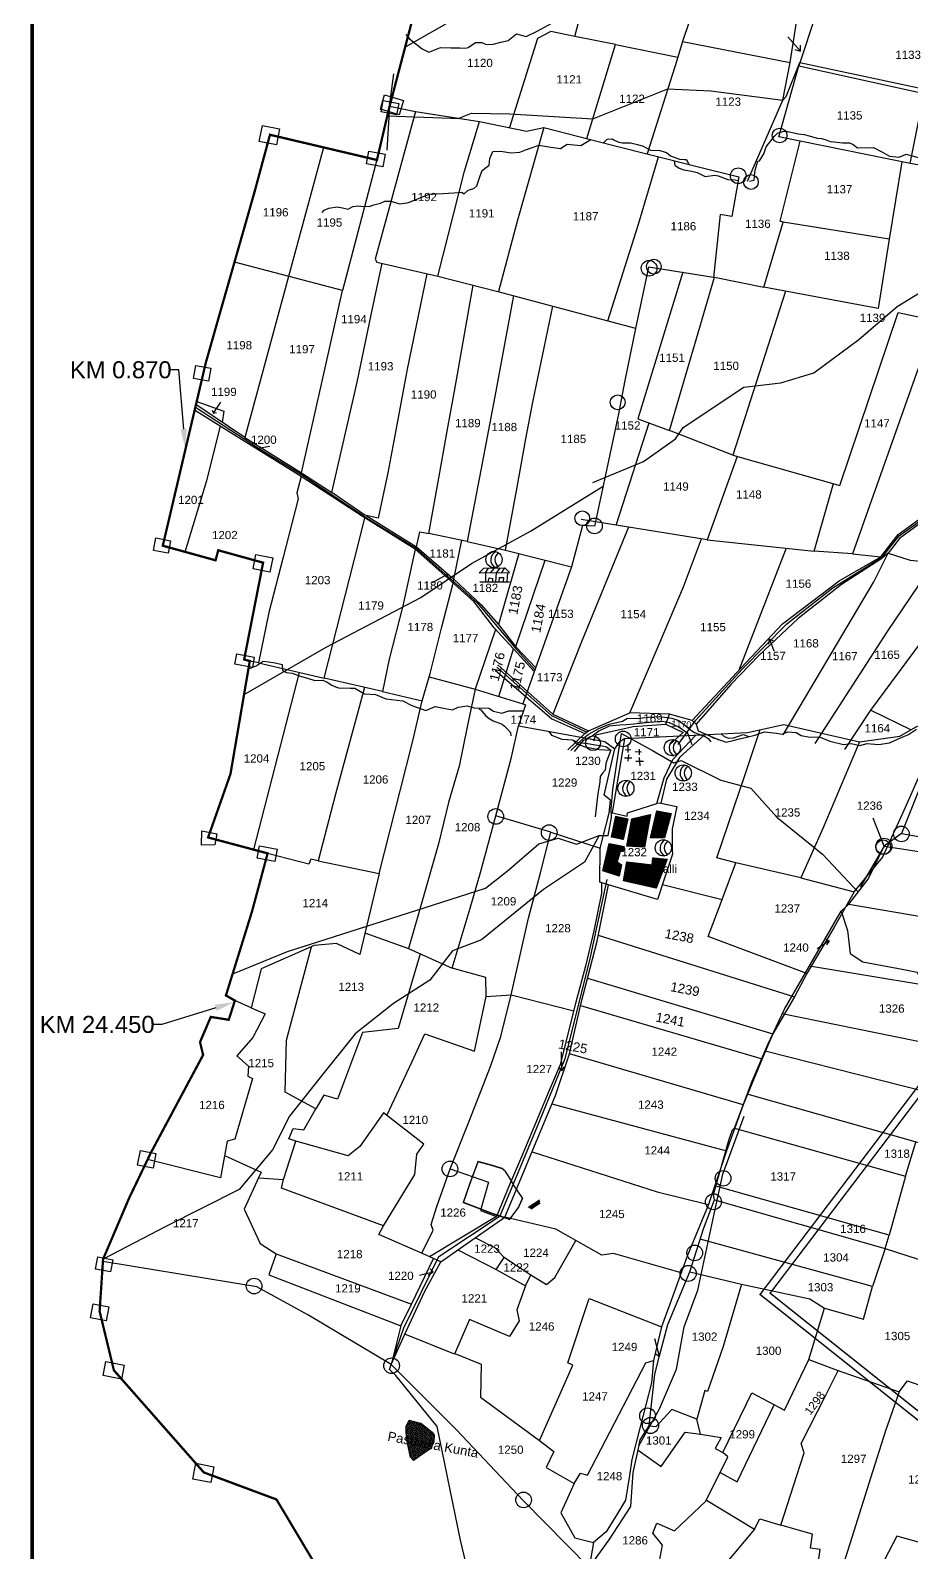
# Model space of a CAD drawing. Header units: millimetres. Extents: x 194974 to 225661, y 1604136 to 1614862.
# Drawn here: x 194974 to 196789, y 1605770 to 1608904 of the extents above; entities that cross this region are included whole.
import ezdxf
from ezdxf import colors
from ezdxf.entities.mleader import LeaderData, LeaderLine
from ezdxf.math import Vec2, Vec3

# ---------------------------------------------------------------- set-up
doc = ezdxf.new("R2010")
doc.units = ezdxf.units.MM
doc.header["$LTSCALE"] = 15
for name, color, linetype in [('BOUNDRY STONES', 240, 'Continuous'), ('PLOTS', 7, 'Continuous'), ('PLOTS NO', 7, 'Continuous'), ('ROADS', 1, 'Continuous'), ('STREAMS', 4, 'Continuous'), ('VILLAGE', 7, 'Continuous'), ('VILLAGE BOUNDRY', 5, 'Continuous'), ('VILLAGE STONES', 240, 'Continuous'), ('wells', 7, 'Continuous')]:
    doc.layers.add(name, color=color, linetype=linetype)
doc.styles.get("Standard").update_dxf_attribs({"font": 'arial.ttf'})

# ---------------------------------------------------------------- blocks, each defined once
blk = doc.blocks.new('DROP')
h = blk.add_hatch()
h.set_pattern_fill('ANSI31', color=1, scale=10, angle=45)
h.set_pattern_definition([(90, (-324.4107, -25.7687), (-1.25, 0), [])])
h.paths.add_polyline_path([(-9.9, -4.3), (-13.8, 4.1), (13.8, 4.1), (10.2, -4.3)])

msp = doc.modelspace()

# ---------------------------------------------------------------- hatches: boundary and pattern name
at = {"layer": 'VILLAGE'}
h = msp.add_hatch(dxfattribs=at)
h.set_pattern_fill('ANSI31', color=30, scale=11.805297, angle=2.6274)
h.set_pattern_definition([(47.627391, (153890.0272, 1592848.3399), (-1.09018614, 0.99452142), [])])
h.paths.add_polyline_path([(196202.6, 1607191.9), (196254.4, 1607186), (196256, 1607200.6), (196285, 1607197.3), (196262.6, 1607137.5), (196195.6, 1607152.7)])
h.paths.add_polyline_path([(196165.7, 1607229.8), (196196.6, 1607223.9), (196194.5, 1607213), (196188.6, 1607213.1), (196182.7, 1607191.9), (196191, 1607186.1), (196186.5, 1607162.5), (196152.8, 1607173.2)])
h.paths.add_polyline_path([(196263.8, 1607297.2), (196293.4, 1607291.3), (196279.9, 1607241.7), (196250.7, 1607241.4)])
h.paths.add_polyline_path([(196212.5, 1607280.5), (196251.2, 1607289.8), (196238.5, 1607222), (196202.6, 1607224.4)])
h.paths.add_polyline_path([(196179.8, 1607285.9), (196204.1, 1607280.8), (196194.9, 1607237.7), (196170.9, 1607242.9)])
at = {"layer": 'wells'}
h = msp.add_hatch(dxfattribs=at)
h.set_pattern_fill('DASH', color=4, scale=13.066073, angle=-10.8147)
h.set_pattern_definition([(349.185305, (151610.6746, 1611786.0995), (1.910704724, 1.297797334), [1.63325908, -1.63325908])])
h.paths.add_polyline_path([(195754.1, 1606042.7), (195778.2, 1606036.2), (195801.2, 1606017.8), (195805.3, 1606011.7), (195804.6, 1605998.3), (195798.1, 1605983.7), (195781.6, 1605972.5), (195762.8, 1605959.7), (195756.9, 1605966.5), (195750.7, 1605995.2), (195748, 1606016.5), (195748.2, 1606029.7)])

# ---------------------------------------------------------------- linework, layer by layer
at = {"color": 5, "const_width": 7}
msp.add_lwpolyline([(194977.8, 1613773.1), (202214.5, 1613773.1), (202214.5, 1604139.6), (194977.8, 1604139.6)], close=True, dxfattribs=at)
at = {"color": 5, "const_width": 3}
for points, elevation in [([(196914.2, 1606877.7), (197448.5, 1606452), (196998.1, 1605886.3), (196476.6, 1606301.5), (196914.2, 1606877.7)], 240.9), ([(195896, 1606575), (195922.9, 1606567.7), (195945.8, 1606560.7), (195951.4, 1606555.8), (195961.3, 1606540.5), (195970.1, 1606524.9), (195987.5, 1606499.5), (195979.1, 1606480.6), (195960.9, 1606456.1), (195922.7, 1606469.1), (195865.7, 1606490.9), (195879.3, 1606530.2), (195896, 1606575)], 244.3)]:
    msp.add_lwpolyline(points, dxfattribs=dict(at, elevation=elevation))
at = {"color": 5, "const_width": 3, "elevation": 240.9}
msp.add_lwpolyline([(196916.8, 1606856.4), (197427.5, 1606449.6), (196995.7, 1605907.4), (196497.4, 1606304.1)], close=True, dxfattribs=at)
at = {"layer": 'BOUNDRY STONES', "color": 1}
for points in [[(195713.8, 1608747.6), (195722.6, 1608814.4)], [(195713.8, 1608747.6), (195708.4, 1608657.4)], [(196732.1, 1607224), (196709.2, 1607282.1)], [(196768, 1607250.6), (196845.7, 1607236.7)], [(196732.1, 1607224), (196682.6, 1607140)]]:
    msp.add_lwpolyline(points, dxfattribs=at)
for points in [[(195703.6, 1608770.8), (195742.1, 1608759.3), (195733.4, 1608730.1), (195694.9, 1608741.7)], [(195700.8, 1608759.5), (195732.7, 1608753.4), (195728.2, 1608730.1), (195696.4, 1608736.1)], [(195451.9, 1608707.8), (195487, 1608701.1), (195480.6, 1608668), (195445.5, 1608674.7)], [(195671.3, 1608655.2), (195705, 1608648.7), (195700.1, 1608622.7), (195666.3, 1608629.2)], [(195314.9, 1608214), (195345.9, 1608208.1), (195340.8, 1608181.4), (195309.8, 1608187.3)], [(195232.7, 1607859), (195262.9, 1607853.2), (195258, 1607827.4), (195227.8, 1607833.2)], [(195438.7, 1607824.6), (195473.2, 1607818.1), (195467.5, 1607788.6), (195433.1, 1607795.2)], [(195399.1, 1607620.4), (195435.2, 1607613.5), (195431.2, 1607592.3), (195395, 1607599.2)], [(195327.1, 1607255.6), (195358.1, 1607249.7), (195353.8, 1607227.1), (195326.7, 1607226.6)], [(195446.1, 1607224.8), (195482.3, 1607217.9), (195477.6, 1607192.7), (195441.3, 1607199.7)], [(195200.7, 1606597.6), (195232.8, 1606591.5), (195227, 1606561.2), (195194.9, 1606567.3)], [(195112.9, 1606378.6), (195144.1, 1606372.6), (195139.4, 1606347.9), (195108.1, 1606353.8)], [(195103.3, 1606282.4), (195135.8, 1606276.1), (195130.2, 1606246.9), (195097.7, 1606253.1)], [(195129.2, 1606163.2), (195167.3, 1606155.9), (195161.8, 1606127.4), (195123.7, 1606134.7)], [(195314.7, 1605953.8), (195351.9, 1605946.7), (195345.6, 1605914.1), (195308.5, 1605921.2)]]:
    msp.add_lwpolyline(points, close=True, dxfattribs=at)
at = {"layer": 'BOUNDRY STONES', "color": 5}
for points in [[(196199, 1607422.5), (196210.6, 1607423.3)], [(196205.1, 1607416.8), (196204.7, 1607432)], [(196227.7, 1607424), (196227.4, 1607412.2)], [(196197.2, 1607405.9), (196212.4, 1607406)], [(196204.9, 1607399.2), (196206.2, 1607413.3)], [(196219.5, 1607419.3), (196232.4, 1607418.8)], [(196220.9, 1607399.1), (196236.9, 1607399.2)], [(196229.5, 1607389.8), (196228.1, 1607406.5)]]:
    msp.add_lwpolyline(points, dxfattribs=at)
at = {"layer": 'BOUNDRY STONES', "color": 1}
for centre, radius in [((196516.8, 1608687.3), 15.2), ((196431.7, 1608604.3), 16.1), ((196457.8, 1608591.6), 15.2), ((196248.2, 1608414.1), 16.1), ((196257.9, 1608417.3), 15.2), ((196183.5, 1608138), 15.2), ((196110.5, 1607899.4), 15.2), ((196135.7, 1607883.7), 16.1), ((196132.6, 1607436.2), 15.2), ((196194.8, 1607445), 16.1), ((195932.3, 1607285.4), 16.1), ((196042.4, 1607252.2), 16.1), ((196767.6, 1607249.6), 16.1), ((196731.6, 1607224.1), 16.5), ((196730.2, 1607222.1), 15.2), ((195838.1, 1606559.8), 16.1), ((196400.4, 1606540.5), 16.1), ((196380.7, 1606492.2), 16.5), ((196342, 1606387), 16.1), ((196328.6, 1606344.7), 16.5), ((195434.7, 1606318.7), 16.1), ((195717.9, 1606154.8), 16.1), ((196244.9, 1606051.7), 16.1), ((196251, 1606031.7), 16.5), ((195989.6, 1605878.5), 16.1)]:
    msp.add_circle(centre, radius, dxfattribs=at)
at = {"layer": 'PLOTS'}
for points in [[(196597.4, 1609227.6), (196570.4, 1609139.8), (196528.5, 1609116.1), (196373.5, 1609047.2), (196188.3, 1608980.3), (196183.5, 1608970.5), (196103.2, 1608922.6), (195894.2, 1608953.7), (195745.9, 1608869.4)], [(196451, 1608593.2), (196500.1, 1608706.8), (196523.2, 1608760.3), (196538.4, 1608837.3), (196560.8, 1608978.5), (196566.7, 1609056.2), (196557.5, 1609094.5), (196528.5, 1609116.1)], [(196373.5, 1609047.2), (196316.8, 1608881.1), (196538.4, 1608837.3)], [(196592.4, 1608938.1), (196556.5, 1608830.8), (196814.4, 1608773.8), (196986.9, 1608733.5), (196988, 1608768.4)], [(196095.2, 1608891.4), (196045.8, 1608901.7), (196018.5, 1608887.3), (195960.5, 1608703.5)], [(196179.2, 1608874.5), (196095.2, 1608891.4), (196103.2, 1608922.6)], [(196119.9, 1608680.8), (196179.2, 1608874.5), (196307.4, 1608848.8)], [(196316.8, 1608881.1), (196305.4, 1608841.8), (196244.3, 1608649.8)], [(196785.5, 1608629.4), (196559.4, 1608675.4), (196515.4, 1608684.3), (196556.5, 1608830.8)], [(196986.9, 1608733.5), (196986.1, 1608710.9), (196958.1, 1608599.6), (196785.5, 1608629.4), (196814.4, 1608773.8)], [(195767.2, 1608736.8), (195684.4, 1608432.8), (195687.5, 1608426.7), (195813, 1608397.4), (195937, 1608366.2), (196163, 1608305.8), (196220.4, 1608290.4)], [(195713.8, 1608747.6), (195767.2, 1608736.8), (195899.2, 1608716.3), (195995.9, 1608696), (196031.4, 1608704), (196172.7, 1608667.2), (196341.3, 1608624.9), (196432.7, 1608602), (196418.4, 1608520.5), (196394.4, 1608524.7), (196381, 1608395.2), (196246.8, 1608416.2), (196220.3, 1608289.8), (196197.9, 1608183.1), (196185.2, 1608114), (196158.3, 1607988.6), (196135.6, 1607882.8), (196111.2, 1607884.2), (196088.2, 1607799.4), (195987.8, 1607517.2), (195993.4, 1607515.2), (195978.9, 1607472.1), (196157, 1607439.5), (196177.6, 1607424.9), (196188.8, 1607440.7), (196197.4, 1607446), (196369.2, 1607453.9), (196450.7, 1607458.5), (196525.3, 1607475), (196681.4, 1607439.1), (196764.2, 1607450.7), (196801.3, 1607471.8)], [(195813, 1608397.4), (195867.7, 1608613.8), (195899.2, 1608716.3)], [(196031.4, 1608704), (195977.4, 1608513.1), (195938, 1608365.9)], [(196382.5, 1608395.6), (196484.2, 1608375.3), (196524.5, 1608509.1), (196518.1, 1608511), (196559.4, 1608675.4)], [(195577.6, 1608662.8), (195505.6, 1608397.3), (195415.7, 1608065.6), (195315.1, 1608133.4)], [(196163, 1608305.8), (196226, 1608505), (196267.6, 1608643.4)], [(195687.7, 1608636.9), (195616.8, 1608367.9), (195394.4, 1608426.6)], [(196768.5, 1608632.9), (196742.3, 1608474), (196524.5, 1608509.1)], [(196420.7, 1608029.2), (196640.7, 1607967.1), (196761, 1608322.7), (196834.5, 1608307.2), (196899.8, 1608609.7)], [(196742.3, 1608474), (196720, 1608330.9), (196484.2, 1608375.3)], [(195532.3, 1607992.6), (195594.8, 1607952.3), (195647.1, 1608179.5), (195676.1, 1608318), (195698.3, 1608424.2)], [(195790.7, 1608402.6), (195749.7, 1608206.2), (195726.4, 1608080.4), (195710.3, 1607993), (195690.1, 1607899.6), (195662.5, 1607905.6), (195594.8, 1607952.3)], [(196317.9, 1608406), (196224.7, 1608104.2), (196290.3, 1608079.9), (196382.5, 1608395.6)], [(195415.7, 1608065.6), (195532.3, 1607992.6), (195573.8, 1608175.5), (195616.8, 1608367.9)], [(195665.3, 1607905), (195769.4, 1607840.5), (195775.9, 1607871.6), (195794.4, 1607867.7), (195813.7, 1607974.2), (195832.6, 1608078.9), (195847.5, 1608161.2), (195886.1, 1608379)], [(196529.1, 1608366.8), (196420.7, 1608029.2), (196290.3, 1608079.9)], [(195969, 1608357.6), (195930.2, 1608149.7), (195902, 1607998.3), (195873.4, 1607851.7), (195794.4, 1607867.7)], [(195873.4, 1607851.7), (195952.7, 1607833.5), (195976.5, 1607963.2), (195994.6, 1608062.5), (196008.6, 1608138.6), (196050, 1608336)], [(196837.4, 1608306.4), (196667, 1607826.4), (196588.3, 1607831.7), (196627.5, 1607970.8)], [(196011.4, 1607583.6), (195968.6, 1607630.6), (195929.4, 1607673.6), (195888.2, 1607727.4), (195827.2, 1607781.5), (195766.4, 1607835.5), (195659.5, 1607902), (195531.6, 1607985.5), (195394.5, 1608070.7), (195312.4, 1608121.8)], [(195316.6, 1608139.9), (195372.7, 1608120.1), (195369.3, 1608096.8)], [(197274.7, 1608114.5), (197084.9, 1608030.8), (196983.4, 1607986), (196825.4, 1607902.9), (196763.8, 1607857.4), (196740.6, 1607827.6), (196725.4, 1607814.9), (196644.2, 1607762.7), (196555.2, 1607692.9), (196474.1, 1607616.8), (196416.5, 1607557.2), (196345.1, 1607475.6), (196349.2, 1607462), (196391.4, 1607443)], [(196667, 1607826.4), (196725.5, 1607820), (196760.7, 1607866.2), (196818.8, 1607907.8), (196887.1, 1607945), (196988.3, 1607996.7), (197116.8, 1608053.6), (197223.2, 1608100.8), (197280.2, 1608125.5)], [(195293, 1607830), (195337.3, 1607977), (195365.7, 1608088.6)], [(196180.4, 1607885.4), (196248.2, 1608095.5)], [(196429.4, 1608026.7), (196367.4, 1607855), (196588.3, 1607831.7)], [(195531.6, 1607985.5), (195522.6, 1607951.5), (195525.8, 1607939.6), (195494.7, 1607819.5), (195465.1, 1607705), (195443.7, 1607602), (195425.8, 1607605.1)], [(195443.6, 1607601.4), (195578.9, 1607570.3), (195640, 1607809.6), (195663, 1607899.8)], [(196367.4, 1607855), (196180.4, 1607885.4), (196108.2, 1607897.1)], [(196205.8, 1607881.2), (196108.8, 1607645.2), (196050.1, 1607495.8), (196123.6, 1607461.5), (196208.4, 1607498.6)], [(195766.4, 1607835.5), (195741.2, 1607719.2), (195713, 1607609.4), (195698.9, 1607542.6), (195578.9, 1607570.3)], [(195698.9, 1607542.6), (195780.8, 1607523.3), (195797.6, 1607580), (195821.5, 1607675.5), (195844.9, 1607765.9), (195846.3, 1607773.8), (195862.5, 1607853.9)], [(195769.4, 1607840.5), (195846.3, 1607773.8), (195902.5, 1607721.1), (195938, 1607680.8), (195973.9, 1607634.8), (196014.4, 1607591.8)], [(195952.7, 1607833.5), (196088.2, 1607799.4)], [(196336.7, 1607483), (196289.8, 1607496.1), (196208.4, 1607498.6), (196270.9, 1607645.2), (196319, 1607758.1), (196356, 1607856.9)], [(196530.2, 1607837.8), (196431.9, 1607584.8)], [(196524.5, 1607453.5), (196623.2, 1607620.4), (196710.6, 1607768.3), (196740.6, 1607827.6), (196785.7, 1607812.8), (196834.4, 1607808.6), (196738.5, 1607665.9), (196589.3, 1607435.9)], [(195980.2, 1607826.6), (195938, 1607680.8)], [(195973.6, 1607635.2), (196033.8, 1607813.1)], [(196345.1, 1607475.6), (196336.7, 1607483), (196437.9, 1607591.2), (196522.5, 1607681.7), (196639.4, 1607770.5), (196725.5, 1607820)], [(196704.5, 1607504.1), (196806.9, 1607641.9), (196893.8, 1607758.9), (196923.8, 1607799.2), (196910.5, 1607803.5), (196836.3, 1607814.7), (196834.4, 1607808.6)], [(195932.2, 1607670.6), (195890, 1607547.4), (195873.8, 1607470.2), (195856.8, 1607389.3), (195835.3, 1607314.3), (195814.4, 1607229.3), (195773.2, 1607085), (195752.8, 1607013.5), (195842.6, 1606972.9), (195879.6, 1607097), (195901.3, 1607169.8), (195932.7, 1607286.7), (195965, 1607407.3), (195978.9, 1607472.1)], [(195938.9, 1607532.3), (195968.6, 1607630.6)], [(195434.1, 1607217.1), (195528.5, 1607581.9)], [(195931.3, 1607586.3), (196048, 1607486.6), (196115.8, 1607456.1), (196123.6, 1607461.5)], [(196050.1, 1607495.8), (195998.6, 1607541.9), (195936.6, 1607597.6)], [(195661.8, 1607551.2), (195602.6, 1607331.6), (195566.6, 1607194.3), (195551.5, 1607197.5), (195547.8, 1607187.4), (195462.6, 1607209.5)], [(195795.6, 1607573.2), (195890, 1607547.4), (195987.8, 1607517.2)], [(195566.6, 1607194.3), (195692.2, 1607167.9), (195735.6, 1607338.3), (195761.1, 1607438.3), (195780.8, 1607523.3)], [(196282.4, 1607475.2), (196289.8, 1607496.1)], [(196560.6, 1607159.3), (196670.7, 1607130), (196728.8, 1607200.7), (196770.7, 1607292.1), (196813.8, 1607390), (196854.8, 1607502.3)], [(196651, 1607423.6), (196704.5, 1607504.1), (196786.2, 1607464.3)], [(196115.8, 1607456.1), (196081, 1607422.6)], [(196134.2, 1607440.8), (196138.6, 1607453.7), (196215.3, 1607470.9), (196282.4, 1607475.2), (196318.1, 1607458.1), (196290.3, 1607433.2)], [(196197.4, 1607446), (196172.2, 1607293.2), (196202.9, 1607285.9), (196203.5, 1607292.8), (196264.2, 1607312.1), (196278.9, 1607364.7), (196297.3, 1607402.7), (196344.5, 1607452.7)], [(196362.5, 1607453.6), (196310.4, 1607406.6), (196300, 1607388.6), (196283.9, 1607361.9), (196272.5, 1607312.5), (196264.2, 1607312.1)], [(196275.5, 1607145.4), (196398.8, 1607114.4), (196427, 1607190.1), (196387.7, 1607200.2), (196446.3, 1607373.8), (196476.9, 1607464.3)], [(196046.1, 1607252.9), (196147.5, 1607220.1), (196166.1, 1607292.3), (196168.9, 1607318.7), (196155.7, 1607329.1), (196177.6, 1607424.9)], [(196681.4, 1607439.1), (196605.6, 1607260.5), (196560.6, 1607159.3), (196427, 1607190.1)], [(196814.8, 1607366.9), (196768, 1607250.6), (196732.1, 1607224)], [(196272.5, 1607312.5), (196305.2, 1607306.2), (196295.8, 1607260.3), (196295.8, 1607216.5), (196296.4, 1607208), (196279.1, 1607156.5), (196265.3, 1607114.4), (196164.7, 1607144.6), (196146.9, 1607150), (196147.5, 1607220.1)], [(195912.5, 1606915), (195964.4, 1606918), (195999.7, 1607075.9), (196024.2, 1607169.4), (196046.1, 1607252.9), (195932.7, 1607286.7)], [(196124.6, 1605739.2), (196165.8, 1605796.4), (196210.8, 1605865), (196215.4, 1605934.7), (196224.6, 1605977.9), (196229.7, 1606002.2), (196248.3, 1606031), (196259.8, 1606137.6), (196269.7, 1606175.2), (196286.6, 1606239.9), (196331.7, 1606348.2), (196359.9, 1606436.2), (196382.5, 1606496.2), (196380.5, 1606507.5), (196412.7, 1606621.3), (196419.9, 1606640.3), (196424.3, 1606643.9), (196460.2, 1606740.3), (196492.6, 1606816.3), (196526.9, 1606888.5), (196588.2, 1606994.5), (196643.8, 1607090.3), (196659.5, 1607105.2), (196699.5, 1607156.1), (196732.1, 1607224)], [(196732.1, 1607224), (197074.8, 1607172.3), (197017, 1607059.9), (197369.3, 1606989.3), (197626.5, 1606880.8), (197730.8, 1606836), (197816.6, 1606807.8), (197870.8, 1606793.5), (198015.5, 1606765.3), (198020.4, 1606796.4), (198096.8, 1606795.7), (198107.8, 1606845.5), (198356, 1606824.9), (198713.3, 1606797.5), (198722.2, 1606696.5), (198740.3, 1606633.3), (198805.6, 1606543.4), (198865.2, 1606472.6), (198907.7, 1606329.3), (199143.8, 1606289.3), (199220.6, 1606276.3), (199217.6, 1606258.4), (199614.6, 1606162.2)], [(195692.2, 1607167.9), (195652.4, 1607001), (195604.3, 1607023.6), (195558.3, 1607019.5), (195449.1, 1606971.9), (195428.5, 1606891.8), (195395.2, 1606906.4)], [(196150.2, 1607149), (196150.3, 1607127.7), (196134.1, 1607049.8), (196117.5, 1606977.6), (196097.4, 1606903.2), (196079.4, 1606832.2), (196064.8, 1606774.3), (196040.5, 1606716.5), (196016.2, 1606658.6), (195987.3, 1606589.9), (195960.6, 1606527.3), (195933.7, 1606461.9), (195795.8, 1606379.2)], [(195819, 1606368.8), (195858.4, 1606395.9), (195951.3, 1606460.4), (195987.5, 1606547.5), (196012.4, 1606607.7), (196055.2, 1606710.8), (196084.4, 1606797.1), (196108.1, 1606901.6), (196141.1, 1607029), (196164.7, 1607144.6)], [(196670.7, 1607130), (196628.7, 1607056.3), (196572.9, 1606961.9), (196370.1, 1607038.3), (196398.8, 1607114.4)], [(196659.5, 1607105.2), (197002.2, 1607046.7), (197008.3, 1607060.4), (197017, 1607059.9)], [(195663.1, 1607045.6), (195752.8, 1607013.5)], [(197002.2, 1607046.7), (196971.7, 1606992.2), (196930.7, 1606918.6), (196578.2, 1606977.2)], [(195374.1, 1606587.6), (195449.5, 1606553.5), (195444.1, 1606541.6), (195495.6, 1606538), (195520.4, 1606617.1), (195506, 1606621.7), (195515.3, 1606643.1), (195536.9, 1606640.4), (195562, 1606683.6), (195498.7, 1606717.6), (195501.4, 1606824.7), (195553, 1607017.2)], [(196143.5, 1607040.8), (196547.5, 1606914)], [(195776.6, 1607002.7), (195731.7, 1606848.8), (195658, 1606840.5), (195606.5, 1606703.6), (195578.3, 1606711.9), (195562, 1606683.6)], [(196572.9, 1606961.9), (196547.5, 1606914), (196502.7, 1606837.9), (196480.8, 1606786.7), (196441.9, 1606691.6), (196407.4, 1606597.2), (196370.6, 1606486.9), (196326.8, 1606380.6), (196291.1, 1606281.8), (196273.8, 1606234.9), (196257.5, 1606165.3), (196252.8, 1606119.6), (196229.8, 1606029.1), (196212.7, 1605961.7), (196207.6, 1605928.7), (196199.8, 1605878), (196182.9, 1605850.5), (196160, 1605813.1), (196133.7, 1605791.1), (196124.6, 1605739.2), (195988.5, 1605877.2), (195851.7, 1606023), (195716.8, 1606157.4), (195545.1, 1606259.7), (195440.6, 1606317.3), (195123.5, 1606369.4)], [(195707.8, 1606670.1), (195759.3, 1606779.7), (195786.6, 1606837.8), (195888.3, 1606802.1), (195912.5, 1606915), (195912.2, 1606953.6), (195842.6, 1606972.9)], [(196121.3, 1606952.5), (196502.7, 1606837.9)], [(195428.5, 1606891.8), (195457.5, 1606879), (195432.1, 1606830.3), (195399, 1606792.9), (195423.1, 1606771.6), (195421.7, 1606750.6), (195431.8, 1606745.8), (195395, 1606620.9), (195379.4, 1606617.2), (195365.9, 1606541.6), (195215.5, 1606579.2)], [(195780.2, 1606386.5), (195803.4, 1606433.6), (195799.7, 1606445.7), (195811, 1606482.7), (195838.4, 1606560.4), (195876.3, 1606654.9), (195901.2, 1606718.1), (195921.9, 1606770.6), (195943, 1606832.7), (195964.4, 1606918), (196092.9, 1606885.5)], [(196106.9, 1606896.3), (196480.8, 1606786.7)], [(197006.4, 1606825.5), (196994.4, 1606782.9), (196636.7, 1606855.6), (196522.3, 1606878.9)], [(196441.9, 1606691.6), (196084.4, 1606797.1)], [(196487, 1606803.1), (196963.2, 1606682.3), (196994.4, 1606782.9)], [(196963.2, 1606682.3), (196942.6, 1606615.7), (196924.1, 1606576.7), (196796.1, 1606615.4), (196450.4, 1606714.1)], [(195701.3, 1606442.7), (195766.1, 1606548.1), (195769.7, 1606590.1), (195784.4, 1606610.6), (195701.4, 1606675.1), (195673.7, 1606636.1), (195652.4, 1606606.1), (195628.7, 1606586.8), (195520.4, 1606617.1)], [(196048.1, 1606693.6), (196407.4, 1606597.2)], [(196424.3, 1606643.9), (196775.8, 1606544.7), (196797.1, 1606615.1)], [(196007.3, 1606595.3), (196264.5, 1606512.6), (196370.6, 1606486.9)], [(196576.8, 1606167.7), (196633.2, 1606146.3), (196762.8, 1606100.8), (196780.2, 1606123.3), (196826.6, 1606107.4), (196869.2, 1606260), (196892.3, 1606341.1), (196929.7, 1606497.2), (196898.1, 1606504.7), (196924.1, 1606576.7)], [(195838.4, 1606560.4), (195917.2, 1606532.3), (195900.8, 1606474.4), (195933.7, 1606461.9)], [(196775.8, 1606544.7), (196742.6, 1606423.6), (196385.3, 1606524.5)], [(195444.1, 1606541.6), (195414.5, 1606476.7), (195447.3, 1606406.4), (195480.4, 1606385.3), (195758.8, 1606281.2), (195804, 1606375.2), (195783.2, 1606385.2), (195691.9, 1606425.2), (195701.3, 1606442.7), (195491, 1606520.5), (195495.6, 1606538)], [(196382.5, 1606496.2), (196733.9, 1606396.3), (196742.6, 1606423.6)], [(196733.9, 1606396.3), (196893.3, 1606344.3), (197112.9, 1606275.7), (197153.9, 1606441.3), (196929.3, 1606495.1)], [(196314.3, 1606345.9), (196175.1, 1606386.1), (196150.6, 1606382.5), (196097.2, 1606412.8), (196056.1, 1606436.1), (195951.3, 1606460.4)], [(195890.6, 1606418.2), (195931.2, 1606397.2), (195948, 1606378.9), (196004.6, 1606341.9), (196037, 1606322.2), (196054.1, 1606336.4), (196097.4, 1606412.7)], [(195854.2, 1606393.1), (195933.5, 1606352.7), (195949.9, 1606377.7)], [(196733.9, 1606396.3), (196708.2, 1606317.5), (196353.1, 1606415)], [(195480.4, 1606385.3), (195464.8, 1606341.7), (195736.7, 1606236.9), (195758.8, 1606281.2)], [(195736.7, 1606236.9), (195716.8, 1606157.4), (195745.4, 1606219.4), (195786.3, 1606308.2), (195819, 1606368.8), (195804, 1606375.2)], [(195933.5, 1606352.7), (195993.5, 1606319), (196004.6, 1606341.9)], [(196331.7, 1606348.2), (196438.4, 1606322.4), (196578.8, 1606292.6), (196609.4, 1606273), (196689.3, 1606250.4), (196707.8, 1606317.6)], [(195993.5, 1606319), (195975.7, 1606269.7), (195980.9, 1606246.9), (195960.8, 1606214.8), (195878.1, 1606250), (195847.5, 1606178.3), (195745.4, 1606219.4)], [(195848.2, 1606179.9), (195902.3, 1606157.9), (195900.9, 1606090.2), (196022.2, 1606000.5), (196091.4, 1606156.1), (196080.6, 1606160.8), (196124.7, 1606293), (196273.8, 1606234.9)], [(196438.4, 1606322.4), (196400.4, 1606194), (196368.6, 1606101.7), (196363.1, 1606103.6), (196346.5, 1606044.6), (196295, 1606064.6), (196261.8, 1606029.1), (196248.3, 1606030.6)], [(196353.7, 1606013.5), (196396.2, 1606006.9), (196384.4, 1605984.2), (196399.9, 1605976.2), (196459.4, 1606098.9), (196526.9, 1606063), (196576.8, 1606167.7), (196609.4, 1606273)], [(196093.5, 1605912.1), (196107.1, 1605933.4), (196121.5, 1605929.4), (196241.2, 1606160.9), (196257.5, 1606165.3)], [(196893.3, 1605866.9), (196867.1, 1605773.7), (196758.3, 1605804.2), (196699.5, 1605690.3), (196638.8, 1605706.7), (196592.1, 1605719.4), (196600.1, 1605776.4), (196580.5, 1605779.2), (196584.8, 1605807.8), (196519.5, 1605826.8), (196552.2, 1605928.7), (196567.1, 1605975.1), (196561.2, 1605994.8), (196611.8, 1606094.4), (196637.4, 1606144.8)], [(196762.8, 1606100.8), (196734.7, 1606020.6), (196704.1, 1605923.6), (196669.7, 1605814.4), (196636, 1605707.5), (196587.8, 1605610.7), (196458.7, 1605647.8), (196397.1, 1605552.1), (196364.9, 1605509)], [(196394.3, 1605935), (196429.5, 1605915.6), (196506, 1606074.1)], [(196225.3, 1605981.1), (196273, 1605947.5), (196322.7, 1606018.3), (196353.7, 1606013.5), (196346.5, 1606044.6)], [(196022.2, 1606000.5), (196052, 1605978.5), (196035.9, 1605945.5), (196093.5, 1605912.1), (196066.3, 1605852.2), (196095.1, 1605800.3), (196133.7, 1605791.1)], [(196445.2, 1605442.5), (196477.7, 1605500.1), (196392.7, 1605554.1), (196366.8, 1605578.7), (196394.1, 1605669.4), (196358.9, 1605691.4), (196267.7, 1605741.5), (196275.5, 1605785.6), (196255.8, 1605810), (196264.4, 1605830.8), (196300.7, 1605814.9), (196364.8, 1605875.8), (196410.3, 1605967), (196399.9, 1605976.2)], [(196366, 1605878.3), (196464.9, 1605818.6), (196475.9, 1605839.8), (196519.5, 1605826.8)], [(196464.9, 1605818.6), (196358.9, 1605691.4)]]:
    msp.add_lwpolyline(points, dxfattribs=at)
at = {"layer": 'PLOTS NO'}
for points in [[(196560.1, 1608861), (196534.1, 1608890.7)], [(196548.2, 1608864.6), (196560.1, 1608861), (196559.8, 1608873.1)], [(195348.3, 1608122.1), (195351.1, 1608115.4), (195357.5, 1608116.9)], [(195351.1, 1608115.4), (195366.5, 1608138.2)], [(195443.8, 1608043.6), (195466.2, 1608047.9)], [(195832.6, 1607783.3), (195801.5, 1607766.5)], [(195827.5, 1607783.1), (195832.6, 1607783.3), (195831.7, 1607778.9)], [(196494.5, 1607640), (196496.3, 1607650.1), (196503.4, 1607646.7)], [(196496.3, 1607650.1), (196505, 1607626.7)], [(196618.6, 1607029.3), (196593.9, 1607013.1)], [(196611.8, 1607032.6), (196618.6, 1607029.3), (196613.6, 1607021.4)], [(196068.2, 1606762), (196067.8, 1606800.7)], [(196072.6, 1606769.8), (196068.2, 1606762), (196061.4, 1606768.8)], [(195775.5, 1606341.3), (195803.8, 1606347.8)], [(195793.2, 1606341.1), (195803.8, 1606347.8), (195797.5, 1606353.9)], [(196269.3, 1606174), (196259.7, 1606209.9)], [(196262.3, 1606179.1), (196269.3, 1606174), (196271.4, 1606182.6)]]:
    msp.add_lwpolyline(points, dxfattribs=at)
at = {"layer": 'ROADS'}
for points in [[(195854.9, 1608722.4), (195882.2, 1608733.5), (195960.4, 1608731.8), (196132.4, 1608721.8), (196286.7, 1608783.2), (196375.4, 1608779.3), (196523.2, 1608760.3), (196530.5, 1608767.9), (196558.7, 1608837.4), (196809.5, 1608784.2), (196995.3, 1608742.3), (197057.1, 1608760.6), (197118.3, 1608749.1), (197131.6, 1608787.5), (197153.8, 1608792.8), (197271.1, 1608761.6), (197287.3, 1608806.4)], [(196308.2, 1607433.3), (196344.6, 1607483.5), (196440.1, 1607588.6), (196531.5, 1607682.1), (196626.2, 1607756.4), (196728.1, 1607819.4), (196763.2, 1607863.2), (196825.4, 1607907.9), (196897.8, 1607945.3), (196973.9, 1607985.1), (197028.9, 1608010.4), (197102.3, 1608044.1), (197187.1, 1608080.6), (197282.4, 1608121), (197318.8, 1608191.6), (197392.2, 1608271.8), (197477, 1608356.8), (197510.4, 1608383.8), (197569.2, 1608423.8), (197613, 1608491.5), (197635.7, 1608557.4), (197645.2, 1608671.7), (197649.5, 1608723.8), (197667.5, 1608767.7)], [(195709.2, 1608727.9), (195858.9, 1608722.5)], [(196132, 1607972.9), (196236.7, 1608016.1), (196302.5, 1608062.6), (196318.1, 1608086.5), (196443.4, 1608169.2), (196519.3, 1608177.9), (196587.3, 1608198.7), (196680.3, 1608267.4), (196758.9, 1608335.1), (196838.2, 1608383.7), (196960.7, 1608417.7), (197028.5, 1608451.6), (197151.7, 1608472.2), (197203, 1608480.7), (197264.7, 1608480.6), (197365.6, 1608455.6), (197413, 1608461.2), (197465.1, 1608430.5), (197501.1, 1608409.3), (197525.8, 1608394.3)], [(195313.8, 1608128.1), (195443.8, 1608043.6), (195535.5, 1607987.2), (195664, 1607901.9), (195768, 1607837.8), (195856.8, 1607758.9), (195894.9, 1607724.7), (195971.7, 1607633.1), (196012.7, 1607587.2)], [(195414.1, 1607536.4), (195583.2, 1607634), (195778, 1607736.5), (195882.3, 1607806.1), (196004.1, 1607872.9), (196153.3, 1607965.3)], [(195934.4, 1607592.9), (196047.2, 1607493.3), (196119.7, 1607458.8)], [(195390.7, 1606961.8), (195503.6, 1607007.2), (195615.7, 1607043.2), (195785.1, 1607097.6), (195911.2, 1607138), (195955.8, 1607172.6), (196020.9, 1607229.2), (196060.9, 1607240.6), (196098.4, 1607228.5), (196145, 1607246.4), (196163.7, 1607246.6), (196170.7, 1607283.4), (196170.2, 1607301.1), (196173.4, 1607341.1), (196185.3, 1607417.3), (196191.5, 1607456.5), (196255.2, 1607421.2), (196299, 1607395.6), (196314.2, 1607400.4), (196395.7, 1607360.2), (196457.8, 1607343.8), (196511.4, 1607284.1), (196583.1, 1607225.6), (196605.3, 1607207.5), (196669.6, 1607139.5), (196679, 1607129.6)], [(196145, 1607246.4), (196115.1, 1607191.1), (196030.5, 1607135.4), (195902.9, 1607031.4), (195843, 1607008.6), (195796.9, 1606948.2), (195721.5, 1606900.4), (195642.6, 1606838.2), (195570.7, 1606748.2), (195507.4, 1606668.8), (195472.9, 1606598.9), (195404.2, 1606517.5), (195253.3, 1606441.4), (195123.8, 1606374)], [(195915.8, 1605560.3), (195859.8, 1605795.7), (195832.7, 1605925.8), (195811.8, 1606029.7), (195726.5, 1606134.3), (195713.8, 1606147), (195742.8, 1606232.6), (195815, 1606379.5), (195941.4, 1606463), (196018.1, 1606647.9), (196075.6, 1606787.4), (196126.3, 1606989.3), (196161.5, 1607156)]]:
    msp.add_lwpolyline(points, dxfattribs=at)
at = {"layer": 'ROADS', "color": 1}
for points in [[(196643.8, 1607090.3), (196656.4, 1607050.9), (196662.4, 1607003.1), (196687.9, 1606986.4), (196769.4, 1606971), (196800, 1606965.2), (196822.4, 1606915.8), (196877.5, 1606851.8), (196923.3, 1606814.6), (196976.6, 1606796.8), (196981.1, 1606777.6), (197061.5, 1606740.8), (197168.3, 1606681.3), (197193.4, 1606670), (197233.4, 1606663.7), (197358.9, 1606618.6), (197396.7, 1606585), (197481.8, 1606507.5), (197577.3, 1606451.4), (197666.4, 1606421.6), (197762.2, 1606402.1), (197815, 1606391.4), (197849, 1606366.5), (197882.6, 1606343.8)], [(196227.2, 1605990.1), (196269.8, 1606065.7), (196304.5, 1606147.7), (196320.5, 1606234.8), (196348.7, 1606310.4), (196379.4, 1606454.1), (196399.7, 1606549.4), (196444.1, 1606668.7)]]:
    msp.add_lwpolyline(points, dxfattribs=at)
at = {"layer": 'STREAMS'}
for points in [[(195747, 1608895.3), (195754.8, 1608886.2), (195767.8, 1608876), (195781.2, 1608865.6), (195794.3, 1608858.7), (195818.9, 1608868.7), (195840.5, 1608867.7), (195858.3, 1608867.8), (195869.6, 1608867.4), (195875.8, 1608868.5), (195890.7, 1608878.8), (195903.4, 1608878.8), (195912.3, 1608874.8), (195926.8, 1608875.1), (195942.9, 1608879.6), (195958.2, 1608882.6), (195975, 1608896.5), (195995.3, 1608890.9), (196016.6, 1608901.4), (196025.3, 1608906.4), (196047.8, 1608918.2), (196076.9, 1608927), (196087.7, 1608932.2)], [(195575, 1608528.5), (195579.2, 1608533.3), (195588.9, 1608537.9), (195606, 1608540.2), (195617.1, 1608538.1), (195628.7, 1608535.9), (195638.2, 1608540.9), (195649.6, 1608542.3), (195654.4, 1608542.1), (195671.5, 1608541.1), (195681.4, 1608544.4), (195695.4, 1608548), (195703.7, 1608551.9), (195716.9, 1608552.4), (195734.1, 1608546.8), (195749.9, 1608549), (195754.9, 1608549.7), (195795.2, 1608566.4), (195823.9, 1608568), (195846.2, 1608569.3), (195861.8, 1608570.3), (195867.6, 1608567.2), (195875.5, 1608574.5), (195887.3, 1608578.1), (195893.2, 1608583.5), (195899.7, 1608602.2), (195904.4, 1608615.5), (195913.3, 1608621.8), (195919.1, 1608625.9), (195920.3, 1608639.7), (195926.7, 1608654.1), (195942.5, 1608654.7), (195963.1, 1608651.4), (195981.7, 1608653), (195995.8, 1608658.2), (196005.8, 1608661.8), (196021.1, 1608667.4), (196029.6, 1608666.1), (196046.1, 1608663.5), (196065.5, 1608660.4), (196079.6, 1608669.3), (196107.4, 1608667), (196128, 1608678.8)], [(196154.1, 1608672.3), (196161.7, 1608680), (196172.7, 1608680.2), (196176.2, 1608677.4), (196185.9, 1608673.6), (196193, 1608672.4), (196196.9, 1608672.5), (196209.9, 1608672.1), (196224.5, 1608668.6), (196235.7, 1608665.2), (196250.8, 1608657.3), (196270.2, 1608656.7), (196284.2, 1608652.5), (196292.2, 1608645.7), (196310.5, 1608638.5), (196320.9, 1608638), (196325.2, 1608638), (196330, 1608627.9), (196330.7, 1608627.2)], [(196454.7, 1608593.2), (196464.5, 1608595.5), (196465.8, 1608611.6), (196467.8, 1608621), (196472.3, 1608634.5), (196475.5, 1608635.3), (196484.2, 1608649.6), (196489.3, 1608663.8), (196506.3, 1608685.7), (196512.3, 1608692.4), (196525.6, 1608696.2), (196531.3, 1608696.3), (196555, 1608690.9), (196567.2, 1608689.4), (196577.7, 1608686.7), (196594.1, 1608681.8), (196603, 1608680.9), (196610.7, 1608679), (196620.8, 1608674.7), (196629, 1608674.4), (196646.6, 1608672.2), (196659.1, 1608671.9), (196660.6, 1608672.3), (196668.2, 1608668.7), (196677.4, 1608661.6), (196709.9, 1608662.3), (196728.8, 1608652.8), (196743.1, 1608645), (196762.8, 1608642.6), (196777.7, 1608648.6), (196801.9, 1608642.2)], [(196299.6, 1608635.4), (196301, 1608626.4), (196310.2, 1608620.2), (196319.8, 1608616.9), (196336.4, 1608614.2), (196346.8, 1608610.8), (196363.7, 1608603.2), (196383.3, 1608605.6), (196390.1, 1608604.3), (196410.3, 1608597), (196425.3, 1608595.8), (196431.5, 1608594.7)], [(195423.1, 1607589.4), (195439.2, 1607595.2), (195453.4, 1607605.3), (195465, 1607604.1), (195478.1, 1607601.6), (195492.4, 1607598.2), (195493.1, 1607586.1), (195501.6, 1607581.5), (195513, 1607580.6), (195529.5, 1607574.2), (195544.5, 1607569.9), (195559.6, 1607565.5), (195576.4, 1607565.9), (195585.5, 1607561.8), (195594.6, 1607556), (195602.2, 1607552), (195608.5, 1607550.2), (195632.3, 1607549.7), (195642.1, 1607549.5), (195662.3, 1607537.9), (195684.7, 1607536.8), (195706, 1607527.6), (195740.9, 1607523.3), (195759.5, 1607514.2), (195788.2, 1607503.9), (195807.3, 1607511.9), (195828.5, 1607507.8), (195843.4, 1607505), (195855.2, 1607510.6), (195873.5, 1607513), (195887.6, 1607509.3), (195918, 1607508.3), (195927.9, 1607502.3), (195944.9, 1607498), (195959.6, 1607502.7), (195977.1, 1607502.8), (195989.3, 1607502.9)], [(195897.4, 1607507.3), (195901.7, 1607504.8), (195911.3, 1607493), (195918.7, 1607487), (195926.9, 1607482.4), (195945.9, 1607475.2), (195950.4, 1607471.5), (195957.1, 1607464.8), (195962.8, 1607458), (195963.5, 1607451.2)], [(196087.3, 1607421.4), (196103.6, 1607437), (196113.8, 1607447.5), (196122.8, 1607454.1), (196132.4, 1607459.6), (196144.3, 1607466.8), (196166, 1607475.2), (196193.7, 1607481.7), (196204, 1607487.9), (196223.4, 1607487.2), (196246.6, 1607489.6), (196269.9, 1607491), (196295.1, 1607487.7), (196309.7, 1607483.3), (196321.6, 1607473.2), (196334.1, 1607463.4), (196341.5, 1607458.4), (196363.3, 1607450), (196369.6, 1607446.2), (196375.5, 1607439.3)], [(196041.4, 1607460.6), (196047.3, 1607452.9), (196068.4, 1607444.7), (196090.4, 1607443.3), (196098, 1607435.9), (196115.5, 1607429.1), (196144.4, 1607423.6), (196169.2, 1607422), (196162.8, 1607404.3), (196158.9, 1607394.6), (196158.4, 1607386.7), (196158, 1607380.6), (196152.5, 1607374.3), (196147.1, 1607368), (196146.6, 1607357.7), (196146.3, 1607352.2), (196142.5, 1607332.7), (196137.2, 1607284.9)], [(196336.6, 1607432.8), (196333, 1607444.1), (196328.2, 1607456.3), (196308.1, 1607470.3), (196289.9, 1607478), (196274.9, 1607481.1), (196249.9, 1607478.8), (196215.7, 1607475.5), (196201.8, 1607474.1), (196188, 1607473.6), (196165.9, 1607471.3), (196144.5, 1607460.9), (196130.7, 1607450.6), (196117.4, 1607443.8), (196112.7, 1607442), (196094.1, 1607419)], [(196369.2, 1607453.9), (196381, 1607447.2), (196397.1, 1607441.6), (196406.6, 1607438.3), (196421.3, 1607442), (196434.1, 1607445.2), (196449.6, 1607449), (196465.8, 1607453.1), (196485.8, 1607459.5), (196510.4, 1607456.6), (196522.4, 1607455.1), (196532.9, 1607459.4), (196550.7, 1607458.6), (196561.5, 1607452.3), (196576, 1607449.2), (196600.4, 1607448.8), (196620.1, 1607440.7), (196648.5, 1607433.5), (196664.4, 1607435.9), (196682.3, 1607431.7), (196697.1, 1607435.7), (196720.8, 1607433.7), (196743.4, 1607436.9), (196759.9, 1607444.5), (196768.9, 1607448.7), (196782.6, 1607453.9), (196798.5, 1607465.1)], [(196396.5, 1607455.4), (196402.7, 1607449.9), (196412.2, 1607446.7), (196422, 1607447.1), (196434.1, 1607451.3), (196442, 1607454), (196453.3, 1607450)], [(196090.4, 1607443.3), (196102, 1607437.9), (196118.8, 1607436), (196132.7, 1607433.8), (196151.8, 1607430.8), (196160.2, 1607428.5), (196169.2, 1607422)], [(195754.1, 1606042.7), (195778.2, 1606036.2), (195801.2, 1606017.8), (195805.3, 1606011.7), (195804.6, 1605998.3), (195798.1, 1605983.7), (195781.6, 1605972.5), (195762.8, 1605959.7), (195756.9, 1605966.5), (195750.7, 1605995.2), (195748, 1606016.5), (195748.2, 1606029.7), (195754.1, 1606042.7)]]:
    msp.add_lwpolyline(points, dxfattribs=at)
at = {"layer": 'VILLAGE', "color": 5}
for points in [[(195898.5, 1607786.7), (195908.1, 1607796.3), (195951.4, 1607797.5), (195961, 1607787.7)], [(195911.3, 1607786.9), (195917.7, 1607796.6)], [(195921.5, 1607787.1), (195929.7, 1607796.9)], [(195933.8, 1607787.3), (195942, 1607797.3)], [(195945, 1607787.5), (195951.4, 1607797.5)], [(195898.5, 1607786.7), (195961, 1607787.7)], [(195899.8, 1607768.6), (195960.7, 1607768.2)], [(195911.3, 1607786.9), (195911.1, 1607768.5)], [(195917, 1607768.5), (195918.5, 1607776.6), (195925.8, 1607775.2), (195925.7, 1607768.4)], [(195932.8, 1607768.4), (195933.8, 1607787.3)], [(195939.6, 1607768.3), (195939.9, 1607777.5), (195948.2, 1607777.2), (195947.9, 1607768.3)], [(195956.8, 1607787.7), (195955.4, 1607768.2)]]:
    msp.add_lwpolyline(points, dxfattribs=at)
at = {"layer": 'VILLAGE', "color": 30}
for points in [[(196263.8, 1607297.2), (196293.4, 1607291.3), (196279.9, 1607241.7), (196250.7, 1607241.4), (196263.8, 1607297.2)], [(196179.8, 1607285.9), (196204.1, 1607280.8), (196194.9, 1607237.7), (196170.9, 1607242.9), (196179.8, 1607285.9)], [(196212.5, 1607280.5), (196251.2, 1607289.8), (196238.5, 1607222), (196202.6, 1607224.4), (196212.5, 1607280.5)], [(196165.7, 1607229.8), (196196.6, 1607223.9), (196194.5, 1607213), (196188.6, 1607213.1), (196182.7, 1607191.9), (196191, 1607186.1), (196186.5, 1607162.5), (196152.8, 1607173.2), (196165.7, 1607229.8)], [(196202.6, 1607191.9), (196254.4, 1607186), (196256, 1607200.6), (196285, 1607197.3), (196262.6, 1607137.5), (196195.6, 1607152.7), (196202.6, 1607191.9)]]:
    msp.add_lwpolyline(points, dxfattribs=at)
at = {"layer": 'VILLAGE BOUNDRY', "const_width": 4.72}
for points in [[(195713.8, 1608747.6), (195713.8, 1608747.6), (195759.7, 1608922), (195760.8, 1608937.2), (195731.5, 1608943.6), (195784.2, 1609114.1), (195835.3, 1609317.2), (195856.1, 1609399.1), (195860.4, 1609398.2)], [(195581.5, 1605710.9), (195480.9, 1605879.4), (195331.1, 1605935.2), (195146.1, 1606145.3), (195116.7, 1606266.9), (195123.8, 1606374), (195177.9, 1606500.8), (195222.3, 1606593.3), (195290.1, 1606720.2), (195329.8, 1606794.4), (195323.5, 1606821.1), (195345.6, 1606872.8), (195382.6, 1606866.9), (195395.2, 1606906.4), (195376.8, 1606917), (195430.9, 1607091.3), (195462.6, 1607209.5), (195340.1, 1607242.2), (195386.2, 1607373), (195425.9, 1607605.5), (195414.3, 1607608.5), (195444.3, 1607761.8), (195453.4, 1607807.9), (195361, 1607833.4), (195355.4, 1607812.8), (195246.8, 1607842.8), (195293.1, 1608039.9), (195315.1, 1608133.4), (195335.7, 1608220.9), (195393.4, 1608423.1), (195436.2, 1608573), (195467.5, 1608688.8), (195687.7, 1608636.9), (195713.8, 1608747.6), (195713.8, 1608747.6), (195759.7, 1608922)], [(195467.5, 1608688.8), (195687.7, 1608636.9), (195713.8, 1608747.6), (195713.8, 1608747.6)], [(195581.5, 1605710.9), (195480.9, 1605879.4), (195331.1, 1605935.2), (195146.1, 1606145.3), (195116.7, 1606266.9), (195123.8, 1606374), (195177.9, 1606500.8), (195222.3, 1606593.3), (195290.1, 1606720.2), (195329.8, 1606794.4), (195323.5, 1606821.1), (195345.6, 1606872.8), (195382.6, 1606866.9), (195395.2, 1606906.4), (195376.8, 1606917), (195430.9, 1607091.3), (195462.6, 1607209.5), (195340.1, 1607242.2), (195386.2, 1607373), (195425.9, 1607605.5), (195414.3, 1607608.5), (195444.3, 1607761.8), (195453.4, 1607807.9), (195361, 1607833.4), (195355.4, 1607812.8), (195246.8, 1607842.8), (195293.1, 1608039.9), (195315.1, 1608133.4), (195335.7, 1608220.9), (195393.4, 1608423.1), (195436.2, 1608573), (195467.5, 1608688.8)]]:
    msp.add_lwpolyline(points, dxfattribs=at)
at = {"layer": 'wells', "color": 0}
for centre in [(195928.7, 1607814.3), (196295.9, 1607427), (196318.5, 1607374.9), (196200.3, 1607343.4), (196277.4, 1607220.8)]:
    msp.add_circle(centre, 16.7, dxfattribs=at)
for centre, radius, start, end in [((195940.4, 1607813.9), 18.4, 115.0904, 241.1165), ((195947.4, 1607814.1), 16.7, 123.4288, 235.4836), ((196307.7, 1607426.6), 18.4, 115.0904, 241.1165), ((196314.7, 1607426.8), 16.7, 123.4288, 235.4836), ((196330.2, 1607374.6), 18.4, 115.0904, 241.1165), ((196337.2, 1607374.8), 16.7, 123.4288, 235.4836), ((196212, 1607343), 18.4, 115.0904, 241.1165), ((196219, 1607343.2), 16.7, 123.4288, 235.4836), ((196289.1, 1607220.4), 18.4, 115.0904, 241.1165), ((196296.1, 1607220.6), 16.7, 123.4288, 235.4836)]:
    msp.add_arc(centre, radius, start, end, dxfattribs=at)

# ---------------------------------------------------------------- block references
at = {"rotation": 33.3516954993171}
msp.add_blockref('DROP', (196012.8, 1606485.9), dxfattribs=at)

# ---------------------------------------------------------------- texts
at = {"layer": 'PLOTS NO'}
for s, p in [('1133', (196755.1, 1608844.9)), ('1120', (195873.4, 1608828.2)), ('1121', (196057.2, 1608794.4)), ('1122', (196186.6, 1608754.5)), ('1123', (196384.6, 1608748.5)), ('1135', (196634.6, 1608720.2)), ('1137', (196613.8, 1608568.2)), ('1192', (195758.4, 1608552.1)), ('1196', (195452.8, 1608520.7)), ('1195', (195563.5, 1608499.7)), ('1191', (195877.1, 1608518.5)), ('1187', (196091, 1608512.5)), ('1186', (196292.4, 1608492)), ('1136', (196445.7, 1608497.1)), ('1138', (196608.4, 1608431.2)), ('1194', (195613.8, 1608300.7)), ('1139', (196681.7, 1608303.4)), ('1198', (195377.8, 1608247.1)), ('1197', (195507.1, 1608238.9)), ('1151', (196269, 1608221.3)), ('1193', (195668.9, 1608203.7)), ('1150', (196380.3, 1608204.7)), ('1199', (195346.1, 1608151)), ('1190', (195757.6, 1608145.7)), ('1189', (195848.5, 1608086.8)), ('1188', (195923.5, 1608078.7)), ('1152', (196177.5, 1608081.9)), ('1147', (196690.8, 1608086.3)), ('1200', (195428.4, 1608052.5)), ('1185', (196065.8, 1608054.1)), ('1149', (196276.9, 1607956.2)), ('1148', (196427.1, 1607939.9)), ('1201', (195278.3, 1607928.6)), ('1202', (195348.2, 1607856.3)), ('1181', (195795.9, 1607818.4)), ('1203', (195539.2, 1607763.5)), ('1180', (195770.6, 1607752.6)), ('1182', (195884.5, 1607747.4)), ('1156', (196529.2, 1607756.2)), ('1179', (195649.2, 1607711.2)), ('1153', (196040, 1607694.1)), ('1154', (196189, 1607693.5)), ('1178', (195750.7, 1607667)), ('1155', (196353.3, 1607666.7)), ('1177', (195843.7, 1607644.2)), ('1168', (196544.6, 1607633.4)), ('1157', (196476.7, 1607607.6)), ('1167', (196624.7, 1607607)), ('1165', (196711.8, 1607609.9)), ('1173', (196017.1, 1607563.6)), ('1174', (195962.8, 1607476.3)), ('1169', (196223, 1607479)), ('1171', (196216.6, 1607450.4)), ('1164', (196691.7, 1607458.5)), ('1204', (195413.4, 1607396.4)), ('1205', (195528.4, 1607380.4)), ('1230', (196095.6, 1607391.5)), ('1206', (195658.5, 1607353.1)), ('1229', (196047.5, 1607346.7)), ('1231', (196209.5, 1607360.5)), ('1233', (196295.4, 1607338)), ('1234', (196320.1, 1607278.3)), ('1235', (196506.7, 1607285.2)), ('1236', (196675.7, 1607299.2)), ('1207', (195746.5, 1607270)), ('1208', (195847.9, 1607254.8)), ('1232', (196190.9, 1607203.5)), ('Kottapalli', (196208, 1607169.3)), ('1214', (195534.4, 1607098.7)), ('1209', (195921.9, 1607102.3)), ('1237', (196506.2, 1607087.6)), ('1228', (196034, 1607046.9)), ('1240', (196524, 1607007.1)), ('1213', (195608.4, 1606926.2)), ('1212', (195763, 1606883.5)), ('1326', (196721.4, 1606881.5)), ('1242', (196253, 1606792.7)), ('1215', (195423, 1606769.3)), ('1227', (195995.4, 1606757)), ('1216', (195321.5, 1606683)), ('1243', (196225.3, 1606683.7)), ('1210', (195740.2, 1606652.3)), ('1244', (196238.3, 1606589.6)), ('1318', (196732.2, 1606582.8)), ('1211', (195606.6, 1606536.1)), ('1317', (196497.8, 1606535.8)), ('1217', (195267.7, 1606439.6)), ('1226', (195818.1, 1606461.5)), ('1245', (196145, 1606458.6)), ('1316', (196641.6, 1606427.9)), ('1218', (195605.2, 1606376.1)), ('1223', (195888.1, 1606387.2)), ('1224', (195988.8, 1606378.9)), ('1304', (196606.7, 1606369.2)), ('1222', (195948.2, 1606348.6)), ('1220', (195710.5, 1606331.4)), ('1303', (196574.6, 1606307.8)), ('1219', (195601.5, 1606305.5)), ('1221', (195861.9, 1606284.8)), ('1246', (196000.4, 1606227.1)), ('1249', (196171.1, 1606184.9)), ('1302', (196335.9, 1606206.1)), ('1305', (196733, 1606207.4)), ('1300', (196467.7, 1606177.1)), ('1247', (196110.2, 1606083.1)), ('1299', (196413.3, 1606005.1)), ('1250', (195936.7, 1605973.4)), ('1301', (196241.6, 1605992.4)), ('1297', (196642.9, 1605954.7)), ('1248', (196140.1, 1605918.9)), ('1296', (196781.6, 1605912.2)), ('1286', (196192.9, 1605786.8))]:
    msp.add_text(s, height=17, dxfattribs=at).set_placement(p)
for s, height, rotation, p in [('1183', 19.37, 79.1853, (195976.6, 1607699.6)), ('1184', 19.37, 79.1853, (196023.9, 1607662.2)), ('1176', 19.37, 76.8925, (195938, 1607562.5)), ('1175', 19.37, 76.8925, (195979.8, 1607543.1)), ('1170', 13.12, 356.418, (196293.7, 1607470.3)), ('1238', 19.37, 349.1853, (196279.1, 1607035.5)), ('1239', 19.37, 349.1853, (196290.8, 1606926.1)), ('1241', 19.37, 349.1853, (196260.4, 1606863.6)), ('1225', 19.37, 349.1853, (196060, 1606808.2)), ('1298', 17, 53.2788, (196580.2, 1606051.7)), ('Pasuvula Kunta', 19.367, 349.1853, (195708.4, 1606000.6))]:
    msp.add_text(s, height=height, rotation=rotation, dxfattribs=at).set_placement(p)

# ---------------------------------------------------------------- leaders
at = {"layer": 'VILLAGE STONES', "color": 1}
ml = msp.add_multileader_mtext('Standard', dxfattribs=at)
ml.set_content('KM 0.870', color=1)
ml.set_leader_properties()
ml.build(insert=Vec2(0, 0))
ml.multileader.update_dxf_attribs({"dogleg_length": 0.36, "arrow_head_size": 40})
ctx = ml.context
ctx.base_point, ctx.char_height, ctx.arrow_head_size, ctx.landing_gap_size, ctx.plane_origin = Vec3(195055.5, 1608204.7), 35, 40, 0.09, Vec3(194910.4, 1608072.5)
notes = []
notes.append((ctx, [(1, (1, 1, 0), (195280, 1608204.7), (-1, 0), 21, [(0, [(195293, 1608043)], 0, [])])]))
ctx.mtext.insert, ctx.mtext.flow_direction = Vec3(195055.6, 1608222.5), 5
ml = msp.add_multileader_mtext('Standard', dxfattribs=at)
ml.set_content('KM 24.450', color=1)
ml.set_leader_properties()
ml.build(insert=Vec2(0, 0))
ml.multileader.update_dxf_attribs({"dogleg_length": 0.36, "arrow_head_size": 40})
ctx = ml.context
ctx.base_point, ctx.char_height, ctx.arrow_head_size, ctx.landing_gap_size, ctx.plane_origin = Vec3(194993.3, 1606857.1), 35, 40, 0.09, Vec3(194875.4, 1606724.9)
notes.append((ctx, [(1, (1, 1, 0), (195245, 1606857.1), (-1, 0), 21, [(0, [(195394.2, 1606903.4)], 0, [])])]))
ctx.mtext.insert, ctx.mtext.flow_direction = Vec3(194993.4, 1606874.9), 5
for ctx, leaders in notes:
    for number, flags, end, landing, length, lines in leaders:
        leader = LeaderData()
        leader.index, (leader.has_last_leader_line, leader.has_dogleg_vector, leader.attachment_direction) = number, flags
        leader.last_leader_point, leader.dogleg_vector, leader.dogleg_length = Vec3(end), Vec3(landing), length
        for number, points, colour, breaks in lines:
            line = LeaderLine()
            line.index, line.vertices, line.color, line.breaks = number, Vec3.list(points), colors.encode_raw_color(colour), breaks
            leader.lines.append(line)
        ctx.leaders.append(leader)

doc.saveas('drawing.dxf')
